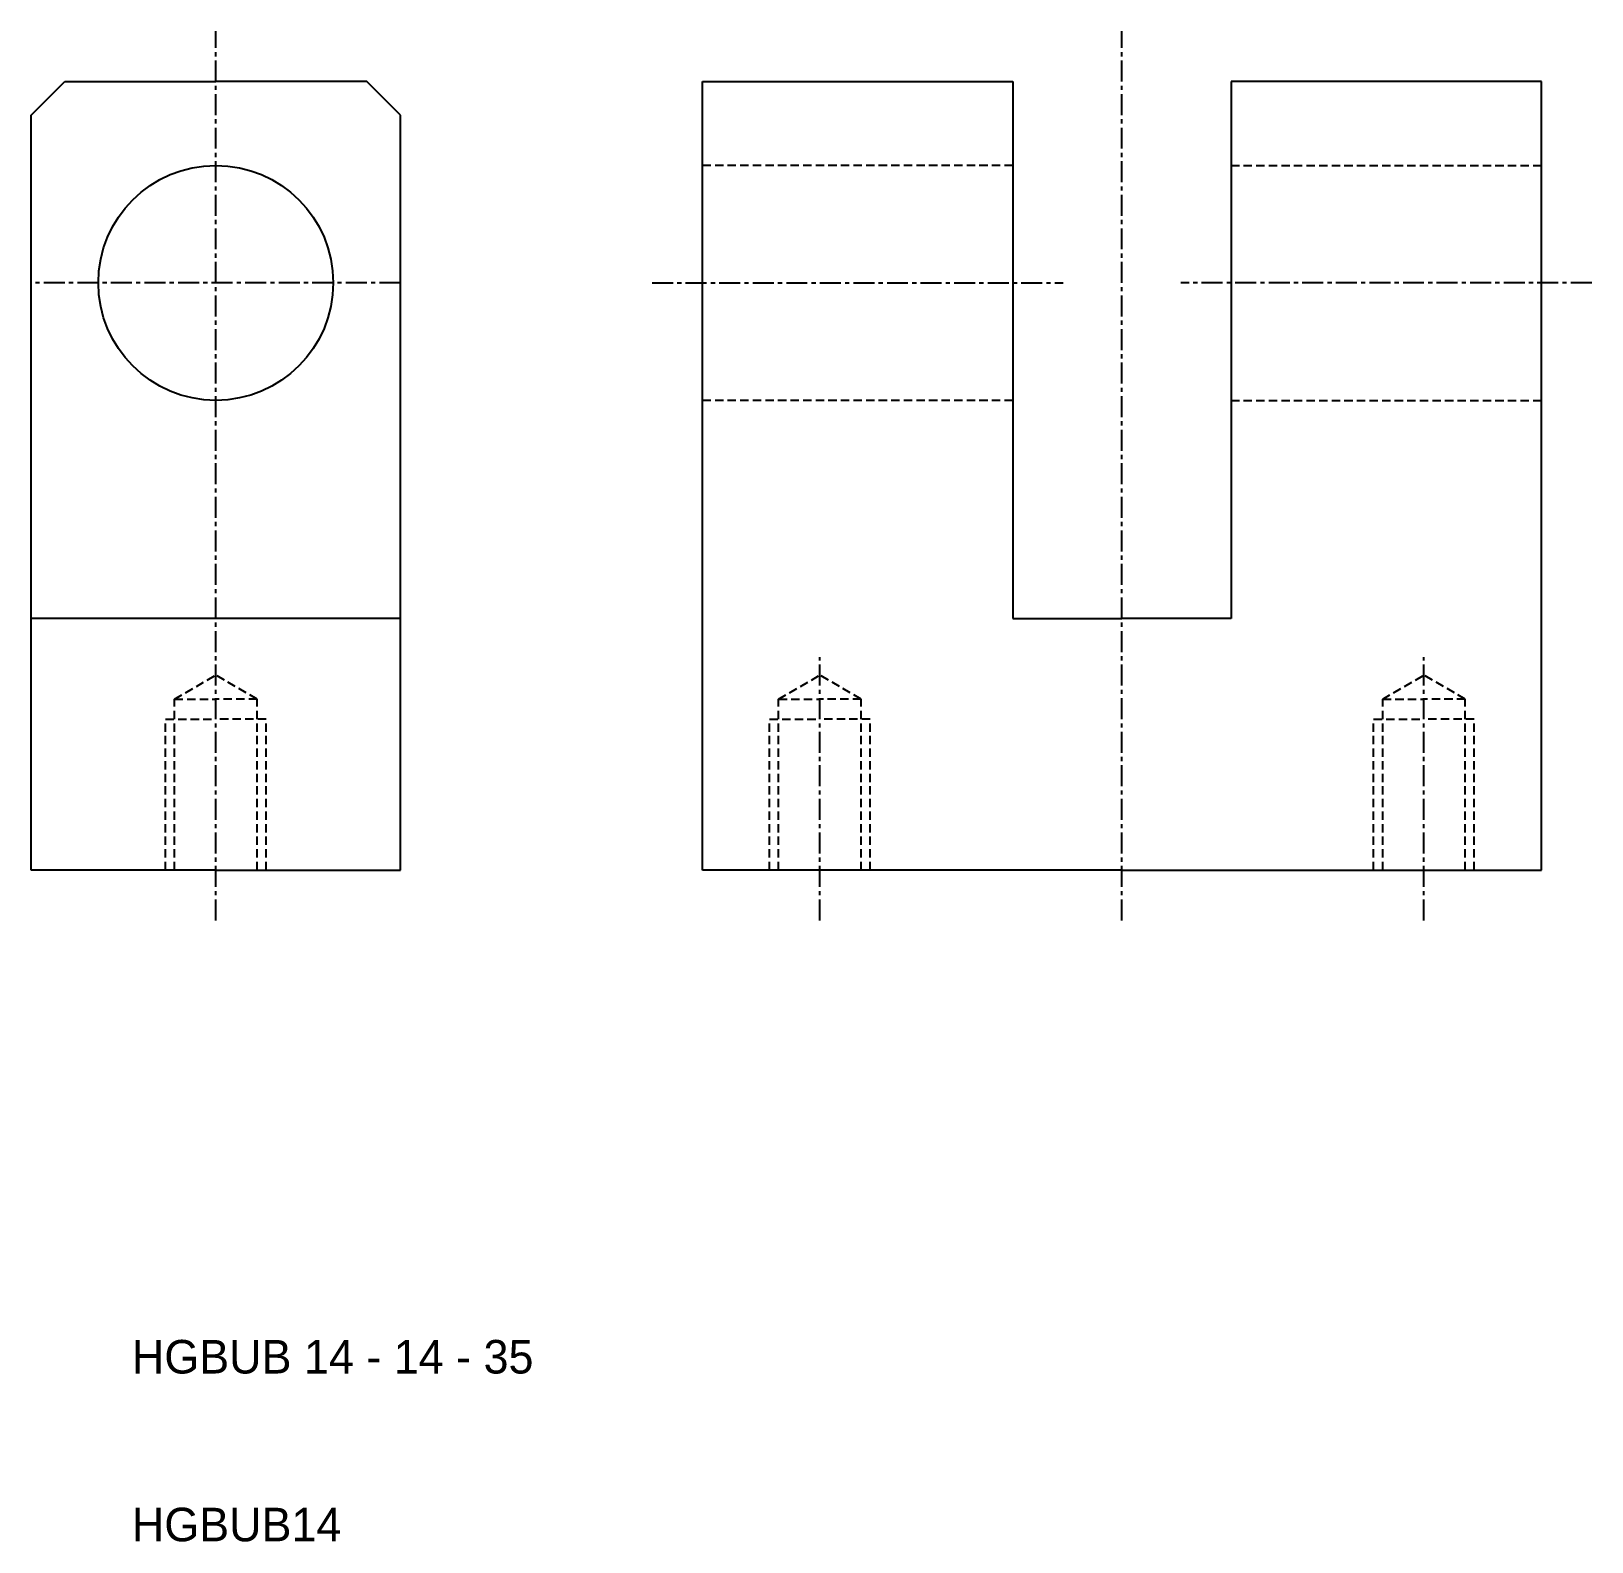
# Model space of a CAD drawing. Extents: x 94.3 to 187.3, y 115.4 to 205.4.
import ezdxf

# ---------------------------------------------------------------- set-up
doc = ezdxf.new("R2010")
doc.units = 0
doc.linetypes.add('CENTER', pattern=[2, 1.25, -0.25, 0.25, -0.25])
doc.linetypes.add('DASHED', pattern=[0.75, 0.5, -0.25])
doc.layers.get('0').update_dxf_attribs({"linetype": 'CONTINUOUS'})
doc.layers.add('CENTER', color=1, linetype='CENTER')

msp = doc.modelspace()

# ---------------------------------------------------------------- linework, layer by layer
at = {"color": 7, "linetype": 'CONTINUOUS'}
for p, q in [((94.28, 200.402), (96.28, 202.402)), ((96.28, 202.402), (105.28, 202.402)), ((114.28, 202.402), (105.28, 202.402)), ((116.28, 200.402), (114.28, 202.402)), ((134.28, 155.402), (134.28, 202.402)), ((134.28, 202.402), (152.78, 202.402)), ((152.78, 202.402), (152.78, 170.402)), ((184.28, 202.402), (165.78, 202.402)), ((165.78, 202.402), (165.78, 170.402)), ((184.28, 155.402), (184.28, 202.402)), ((94.28, 155.402), (94.28, 200.402)), ((116.28, 155.402), (116.28, 200.402)), ((116.28, 170.402), (94.28, 170.402)), ((152.78, 170.402), (159.28, 170.402)), ((165.78, 170.402), (159.28, 170.402)), ((105.28, 155.402), (94.28, 155.402)), ((105.28, 155.402), (116.28, 155.402)), ((159.28, 155.402), (134.28, 155.402)), ((159.28, 155.402), (184.28, 155.402))]:
    msp.add_line(p, q, dxfattribs=at)
at = {"color": 3, "linetype": 'DASHED'}
for p, q in [((152.78, 197.402), (134.28, 197.402)), ((165.78, 197.402), (184.28, 197.402)), ((152.78, 183.402), (134.28, 183.402)), ((165.78, 183.402), (184.28, 183.402)), ((102.821, 165.602), (105.28, 167.021)), ((107.739, 165.602), (105.28, 167.021)), ((138.821, 165.602), (141.28, 167.021)), ((143.739, 165.602), (141.28, 167.021)), ((174.821, 165.602), (177.28, 167.021)), ((179.739, 165.602), (177.28, 167.021)), ((102.821, 155.402), (102.821, 165.602)), ((102.821, 165.602), (105.28, 165.602)), ((107.739, 165.602), (105.28, 165.602)), ((107.739, 155.402), (107.739, 165.602)), ((138.821, 155.402), (138.821, 165.602)), ((138.821, 165.602), (141.28, 165.602)), ((143.739, 165.602), (141.28, 165.602)), ((143.739, 155.402), (143.739, 165.602)), ((174.821, 155.402), (174.821, 165.602)), ((174.821, 165.602), (177.28, 165.602)), ((179.739, 165.602), (177.28, 165.602)), ((179.739, 155.402), (179.739, 165.602)), ((102.28, 155.402), (102.28, 164.402)), ((102.28, 164.402), (105.28, 164.402)), ((108.28, 164.402), (105.28, 164.402)), ((108.28, 155.402), (108.28, 164.402)), ((138.28, 155.402), (138.28, 164.402)), ((138.28, 164.402), (141.28, 164.402)), ((144.28, 164.402), (141.28, 164.402)), ((144.28, 155.402), (144.28, 164.402)), ((174.28, 155.402), (174.28, 164.402)), ((174.28, 164.402), (177.28, 164.402)), ((180.28, 164.402), (177.28, 164.402)), ((180.28, 155.402), (180.28, 164.402))]:
    msp.add_line(p, q, dxfattribs=at)
at = {"color": 7, "linetype": 'CONTINUOUS'}
msp.add_circle((105.28, 190.402), 7, dxfattribs=at)
at = {"layer": 'CENTER', "color": 1, "linetype": 'CENTER'}
for p, q in [((105.28, 152.402), (105.28, 205.402)), ((159.28, 152.402), (159.28, 205.402)), ((116.28, 190.402), (94.28, 190.402)), ((131.28, 190.402), (155.78, 190.402)), ((187.28, 190.402), (162.78, 190.402)), ((141.28, 152.402), (141.28, 168.095)), ((177.28, 152.402), (177.28, 168.095))]:
    msp.add_line(p, q, dxfattribs=at)

# ---------------------------------------------------------------- texts
at = {"color": 7, "linetype": 'CONTINUOUS'}
for s, p in [('HGBUB 14 - 14 - 35', (100.28, 125.402)), ('HGBUB14', (100.28, 115.402))]:
    msp.add_text(s, height=2, dxfattribs=at).set_placement(p)

doc.saveas('drawing.dxf')
